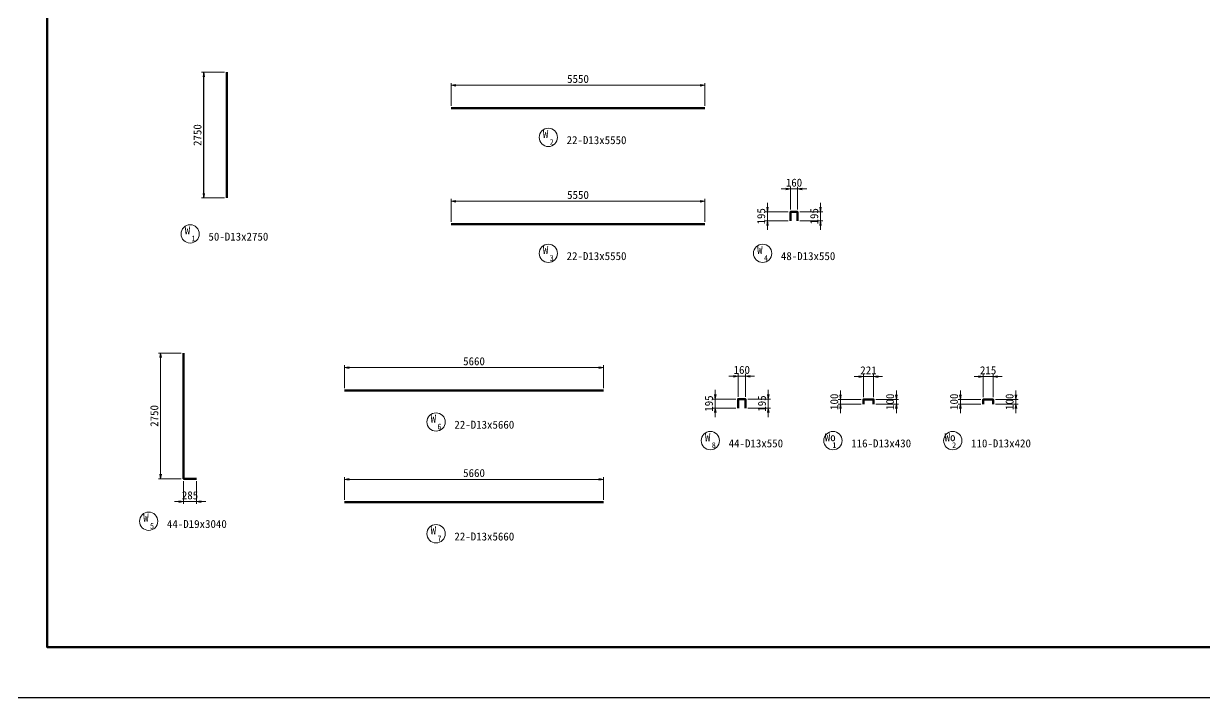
# Model space of a CAD drawing. Header units: millimetres. Extents: x 222124 to 348274, y -62968 to -33268.
# Drawn here: x 306737 to 332562, y -62968 to -48231 of the extents above; entities that cross this region are included whole.
import ezdxf
from ezdxf.enums import TextEntityAlignment as Align

# ---------------------------------------------------------------- set-up
doc = ezdxf.new("R2010")
doc.units = ezdxf.units.MM
doc.header["$LTSCALE"] = 50
doc.header["$PDSIZE"] = 300
doc.layers.get('Defpoints').update_dxf_attribs({"color": 191})
for name, color, linetype, lineweight in [('D-STR', 1, 'Continuous', 50), ('D-STR-DIM', 7, 'Continuous', 13), ('D-STR-TXT', 7, 'Continuous', 13), ('D-TTL', 2, 'Continuous', 140)]:
    doc.layers.add(name, color=color, linetype=linetype, lineweight=lineweight)
doc.styles.add('YOKO_GOTHIC', font='MS Gothic.ttf')
doc.styles.add('ＭＳゴシック', font='MS Gothic.ttf')
doc.dimstyles.new('S50', dxfattribs={"dimscale": 50, "dimtxt": 3.5, "dimasz": 2, "dimexe": 1, "dimexo": 1, "dimgap": 1, "dimtad": 1, "dimdec": 0, "dimzin": 1, "dimdsep": 46, "dimtxsty": 'YOKO_GOTHIC', "dimblk": 'OPEN', "dimcen": 0, "dimclrd": 256, "dimclre": 256, "dimclrt": 256, "dimaunit": 1, "dimadec": 3, "dimazin": 0, "dimtfac": 1, "dimtdec": 0, "dimtix": 1, "dimtmove": 2, "dimatfit": 3, "dimldrblk": 'OPEN', "dimfxl": 1, "dimlwd": -1, "dimlwe": -1, "dimarcsym": 0})

# ---------------------------------------------------------------- blocks, each defined once
blk = doc.blocks.new('_Open')
at = {"color": 0, "linetype": 'ByBlock', "lineweight": -2}
for p, q in [((-1, 0.17), (0, 0)), ((-1, -0.17), (0, 0)), ((0, 0), (-1, 0))]:
    blk.add_line(p, q, dxfattribs=at)
blk = doc.blocks.new('*D1609')
at = {"layer": 'D-STR-DIM', "transparency": 16777216}
for p, q in [((311128, -49294), (310628, -49294)), ((310678, -51944), (310678, -49394)), ((311128, -52044), (310628, -52044))]:
    blk.add_line(p, q, dxfattribs=at)
at = {"layer": 'Defpoints', "color": 0, "transparency": 16777216}
for p in [(310678, -49294), (311178, -49294), (311178, -52044)]:
    blk.add_point(p, dxfattribs=at)
at = {"layer": 'D-STR-DIM', "transparency": 16777216, "xscale": 100, "yscale": 100, "zscale": 100}
for p, rotation in [((310678, -49294), 90), ((310678, -52044), 270)]:
    blk.add_blockref('_Open', p, dxfattribs=dict(at, rotation=rotation))
at = {"layer": 'D-STR-DIM', "transparency": 16777216, "insert": (310540, -50669), "char_height": 175, "attachment_point": 5, "rotation": 90, "style": 'YOKO_GOTHIC'}
blk.add_mtext('2750', dxfattribs=at)
blk = doc.blocks.new('*D1610')
at = {"layer": 'D-STR-DIM', "transparency": 16777216}
for p, q in [((316087, -50030), (316087, -49530)), ((316187, -49580), (321537, -49580)), ((321637, -50030), (321637, -49530))]:
    blk.add_line(p, q, dxfattribs=at)
at = {"layer": 'Defpoints', "color": 0, "transparency": 16777216}
for p in [(321637, -49580), (316087, -50080), (321637, -50080)]:
    blk.add_point(p, dxfattribs=at)
at = {"layer": 'D-STR-DIM', "transparency": 16777216, "xscale": 100, "yscale": 100, "zscale": 100, "rotation": 180}
blk.add_blockref('_Open', (316087, -49580), dxfattribs=at)
at = {"layer": 'D-STR-DIM', "transparency": 16777216, "xscale": 100, "yscale": 100, "zscale": 100}
blk.add_blockref('_Open', (321637, -49580), dxfattribs=at)
at = {"layer": 'D-STR-DIM', "transparency": 16777216, "insert": (318862, -49442), "char_height": 175, "attachment_point": 5, "style": 'YOKO_GOTHIC'}
blk.add_mtext('5550', dxfattribs=at)
blk = doc.blocks.new('*D1613')
at = {"layer": 'D-STR-DIM', "transparency": 16777216}
for p, q in [((316087, -52566), (316087, -52066)), ((316187, -52116), (321537, -52116)), ((321637, -52566), (321637, -52066))]:
    blk.add_line(p, q, dxfattribs=at)
at = {"layer": 'Defpoints', "color": 0, "transparency": 16777216}
for p in [(321637, -52116), (316087, -52616), (321637, -52616)]:
    blk.add_point(p, dxfattribs=at)
at = {"layer": 'D-STR-DIM', "transparency": 16777216, "xscale": 100, "yscale": 100, "zscale": 100, "rotation": 180}
blk.add_blockref('_Open', (316087, -52116), dxfattribs=at)
at = {"layer": 'D-STR-DIM', "transparency": 16777216, "xscale": 100, "yscale": 100, "zscale": 100}
blk.add_blockref('_Open', (321637, -52116), dxfattribs=at)
at = {"layer": 'D-STR-DIM', "transparency": 16777216, "insert": (318862, -51979), "char_height": 175, "attachment_point": 5, "style": 'YOKO_GOTHIC'}
blk.add_mtext('5550', dxfattribs=at)
blk = doc.blocks.new('*D1617')
at = {"layer": 'D-STR-DIM', "transparency": 16777216}
for p, q in [((310184, -55437), (309684, -55437)), ((309734, -55537), (309734, -58087)), ((310184, -58187), (309684, -58187))]:
    blk.add_line(p, q, dxfattribs=at)
at = {"layer": 'Defpoints', "color": 0, "transparency": 16777216}
for p in [(310234, -55437), (309734, -58187), (310234, -58187)]:
    blk.add_point(p, dxfattribs=at)
at = {"layer": 'D-STR-DIM', "transparency": 16777216, "xscale": 100, "yscale": 100, "zscale": 100}
for p, rotation in [((309734, -55437), 90), ((309734, -58187), 270)]:
    blk.add_blockref('_Open', p, dxfattribs=dict(at, rotation=rotation))
at = {"layer": 'D-STR-DIM', "transparency": 16777216, "insert": (309596, -56812), "char_height": 175, "attachment_point": 5, "rotation": 90, "style": 'YOKO_GOTHIC'}
blk.add_mtext('2750', dxfattribs=at)
blk = doc.blocks.new('*D1618')
at = {"layer": 'D-STR-DIM', "transparency": 16777216}
for p, q in [((310234, -58237), (310234, -58737)), ((310519, -58237), (310519, -58737)), ((310134, -58687), (310034, -58687)), ((310519, -58687), (310234, -58687)), ((310619, -58687), (310719, -58687))]:
    blk.add_line(p, q, dxfattribs=at)
at = {"layer": 'Defpoints', "color": 0, "transparency": 16777216}
for p in [(310234, -58187), (310519, -58187), (310234, -58687)]:
    blk.add_point(p, dxfattribs=at)
at = {"layer": 'D-STR-DIM', "transparency": 16777216, "xscale": 100, "yscale": 100, "zscale": 100}
blk.add_blockref('_Open', (310234, -58687), dxfattribs=at)
at = {"layer": 'D-STR-DIM', "transparency": 16777216, "xscale": 100, "yscale": 100, "zscale": 100, "rotation": 180}
blk.add_blockref('_Open', (310519, -58687), dxfattribs=at)
at = {"layer": 'D-STR-DIM', "transparency": 16777216, "insert": (310376, -58549), "char_height": 175, "attachment_point": 5, "style": 'YOKO_GOTHIC'}
blk.add_mtext('285', dxfattribs=at)
blk = doc.blocks.new('*D1619')
at = {"layer": 'D-STR-DIM', "transparency": 16777216}
for p, q in [((313758, -56204), (313758, -55704)), ((313858, -55754), (319318, -55754)), ((319418, -56204), (319418, -55704))]:
    blk.add_line(p, q, dxfattribs=at)
at = {"layer": 'Defpoints', "color": 0, "transparency": 16777216}
for p in [(319418, -55754), (313758, -56254), (319418, -56254)]:
    blk.add_point(p, dxfattribs=at)
at = {"layer": 'D-STR-DIM', "transparency": 16777216, "xscale": 100, "yscale": 100, "zscale": 100, "rotation": 180}
blk.add_blockref('_Open', (313758, -55754), dxfattribs=at)
at = {"layer": 'D-STR-DIM', "transparency": 16777216, "xscale": 100, "yscale": 100, "zscale": 100}
blk.add_blockref('_Open', (319418, -55754), dxfattribs=at)
at = {"layer": 'D-STR-DIM', "transparency": 16777216, "insert": (316588, -55617), "char_height": 175, "attachment_point": 5, "style": 'YOKO_GOTHIC'}
blk.add_mtext('5660', dxfattribs=at)
blk = doc.blocks.new('*D1620')
at = {"layer": 'D-STR-DIM', "transparency": 16777216}
for p, q in [((313758, -58649), (313758, -58149)), ((313858, -58199), (319318, -58199)), ((319418, -58649), (319418, -58149))]:
    blk.add_line(p, q, dxfattribs=at)
at = {"layer": 'Defpoints', "color": 0, "transparency": 16777216}
for p in [(319418, -58199), (313758, -58699), (319418, -58699)]:
    blk.add_point(p, dxfattribs=at)
at = {"layer": 'D-STR-DIM', "transparency": 16777216, "xscale": 100, "yscale": 100, "zscale": 100, "rotation": 180}
blk.add_blockref('_Open', (313758, -58199), dxfattribs=at)
at = {"layer": 'D-STR-DIM', "transparency": 16777216, "xscale": 100, "yscale": 100, "zscale": 100}
blk.add_blockref('_Open', (319418, -58199), dxfattribs=at)
at = {"layer": 'D-STR-DIM', "transparency": 16777216, "insert": (316588, -58062), "char_height": 175, "attachment_point": 5, "style": 'YOKO_GOTHIC'}
blk.add_mtext('5660', dxfattribs=at)
blk = doc.blocks.new('*D1621')
at = {"layer": 'D-STR-DIM', "transparency": 16777216}
for p, q in [((322264, -55944), (322164, -55944)), ((322364, -56394), (322364, -55894)), ((322364, -55944), (322524, -55944)), ((322524, -56394), (322524, -55894)), ((322624, -55944), (322724, -55944))]:
    blk.add_line(p, q, dxfattribs=at)
at = {"layer": 'Defpoints', "color": 0, "transparency": 16777216}
for p in [(322524, -55944), (322364, -56444), (322524, -56444)]:
    blk.add_point(p, dxfattribs=at)
at = {"layer": 'D-STR-DIM', "transparency": 16777216, "xscale": 100, "yscale": 100, "zscale": 100}
blk.add_blockref('_Open', (322364, -55944), dxfattribs=at)
at = {"layer": 'D-STR-DIM', "transparency": 16777216, "xscale": 100, "yscale": 100, "zscale": 100, "rotation": 180}
blk.add_blockref('_Open', (322524, -55944), dxfattribs=at)
at = {"layer": 'D-STR-DIM', "transparency": 16777216, "insert": (322444, -55806), "char_height": 175, "attachment_point": 5, "style": 'YOKO_GOTHIC'}
blk.add_mtext('160', dxfattribs=at)
blk = doc.blocks.new('*D1622')
at = {"layer": 'D-STR-DIM', "transparency": 16777216}
for p, q in [((323024, -56344), (323024, -56244)), ((322574, -56444), (323074, -56444)), ((323024, -56639), (323024, -56444)), ((322574, -56639), (323074, -56639)), ((323024, -56739), (323024, -56839))]:
    blk.add_line(p, q, dxfattribs=at)
at = {"layer": 'Defpoints', "color": 0, "transparency": 16777216}
for p in [(322524, -56444), (323024, -56444), (322524, -56639)]:
    blk.add_point(p, dxfattribs=at)
at = {"layer": 'D-STR-DIM', "transparency": 16777216, "xscale": 100, "yscale": 100, "zscale": 100}
for p, rotation in [((323024, -56444), 270), ((323024, -56639), 90)]:
    blk.add_blockref('_Open', p, dxfattribs=dict(at, rotation=rotation))
at = {"layer": 'D-STR-DIM', "transparency": 16777216, "insert": (322886, -56541), "char_height": 175, "attachment_point": 5, "rotation": 90, "style": 'YOKO_GOTHIC'}
blk.add_mtext('195', dxfattribs=at)
blk = doc.blocks.new('*D1623')
at = {"layer": 'D-STR-DIM', "transparency": 16777216}
for p, q in [((321864, -56344), (321864, -56244)), ((322314, -56444), (321814, -56444)), ((321864, -56639), (321864, -56444)), ((322314, -56639), (321814, -56639)), ((321864, -56739), (321864, -56839))]:
    blk.add_line(p, q, dxfattribs=at)
at = {"layer": 'Defpoints', "color": 0, "transparency": 16777216}
for p in [(321864, -56444), (322364, -56444), (322364, -56639)]:
    blk.add_point(p, dxfattribs=at)
at = {"layer": 'D-STR-DIM', "transparency": 16777216, "xscale": 100, "yscale": 100, "zscale": 100}
for p, rotation in [((321864, -56444), 270), ((321864, -56639), 90)]:
    blk.add_blockref('_Open', p, dxfattribs=dict(at, rotation=rotation))
at = {"layer": 'D-STR-DIM', "transparency": 16777216, "insert": (321726, -56541), "char_height": 175, "attachment_point": 5, "rotation": 90, "style": 'YOKO_GOTHIC'}
blk.add_mtext('195', dxfattribs=at)
blk = doc.blocks.new('*D1624')
at = {"layer": 'D-STR-DIM', "transparency": 16777216}
for p, q in [((325004, -55952), (324904, -55952)), ((325104, -56402), (325104, -55902)), ((325104, -55952), (325325, -55952)), ((325325, -56402), (325325, -55902)), ((325425, -55952), (325525, -55952))]:
    blk.add_line(p, q, dxfattribs=at)
at = {"layer": 'Defpoints', "color": 0, "transparency": 16777216}
for p in [(325325, -55952), (325104, -56452), (325325, -56452)]:
    blk.add_point(p, dxfattribs=at)
at = {"layer": 'D-STR-DIM', "transparency": 16777216, "xscale": 100, "yscale": 100, "zscale": 100}
blk.add_blockref('_Open', (325104, -55952), dxfattribs=at)
at = {"layer": 'D-STR-DIM', "transparency": 16777216, "xscale": 100, "yscale": 100, "zscale": 100, "rotation": 180}
blk.add_blockref('_Open', (325325, -55952), dxfattribs=at)
at = {"layer": 'D-STR-DIM', "transparency": 16777216, "insert": (325215, -55814), "char_height": 175, "attachment_point": 5, "style": 'YOKO_GOTHIC'}
blk.add_mtext('221', dxfattribs=at)
blk = doc.blocks.new('*D1625')
at = {"layer": 'D-STR-DIM', "transparency": 16777216}
for p, q in [((324604, -56352), (324604, -56252)), ((325054, -56452), (324554, -56452)), ((325054, -56552), (324554, -56552)), ((324604, -56552), (324604, -56452)), ((324604, -56652), (324604, -56752))]:
    blk.add_line(p, q, dxfattribs=at)
at = {"layer": 'Defpoints', "color": 0, "transparency": 16777216}
for p in [(324604, -56452), (325104, -56452), (325104, -56552)]:
    blk.add_point(p, dxfattribs=at)
at = {"layer": 'D-STR-DIM', "transparency": 16777216, "xscale": 100, "yscale": 100, "zscale": 100}
for p, rotation in [((324604, -56452), 270), ((324604, -56552), 90)]:
    blk.add_blockref('_Open', p, dxfattribs=dict(at, rotation=rotation))
at = {"layer": 'D-STR-DIM', "transparency": 16777216, "insert": (324467, -56502), "char_height": 175, "attachment_point": 5, "rotation": 90, "style": 'YOKO_GOTHIC'}
blk.add_mtext('100', dxfattribs=at)
blk = doc.blocks.new('*D1626')
at = {"layer": 'D-STR-DIM', "transparency": 16777216}
for p, q in [((325825, -56352), (325825, -56252)), ((325375, -56452), (325875, -56452)), ((325375, -56552), (325875, -56552)), ((325825, -56552), (325825, -56452)), ((325825, -56652), (325825, -56752))]:
    blk.add_line(p, q, dxfattribs=at)
at = {"layer": 'Defpoints', "color": 0, "transparency": 16777216}
for p in [(325325, -56452), (325325, -56552), (325825, -56452)]:
    blk.add_point(p, dxfattribs=at)
at = {"layer": 'D-STR-DIM', "transparency": 16777216, "xscale": 100, "yscale": 100, "zscale": 100}
for p, rotation in [((325825, -56452), 270), ((325825, -56552), 90)]:
    blk.add_blockref('_Open', p, dxfattribs=dict(at, rotation=rotation))
at = {"layer": 'D-STR-DIM', "transparency": 16777216, "insert": (325688, -56502), "char_height": 175, "attachment_point": 5, "rotation": 90, "style": 'YOKO_GOTHIC'}
blk.add_mtext('100', dxfattribs=at)
blk = doc.blocks.new('*D1627')
at = {"layer": 'D-STR-DIM', "transparency": 16777216}
for p, q in [((327625, -55952), (327525, -55952)), ((327725, -56402), (327725, -55902)), ((327725, -55952), (327940, -55952)), ((327940, -56402), (327940, -55902)), ((328040, -55952), (328140, -55952))]:
    blk.add_line(p, q, dxfattribs=at)
at = {"layer": 'Defpoints', "color": 0, "transparency": 16777216}
for p in [(327940, -55952), (327725, -56452), (327940, -56452)]:
    blk.add_point(p, dxfattribs=at)
at = {"layer": 'D-STR-DIM', "transparency": 16777216, "xscale": 100, "yscale": 100, "zscale": 100}
blk.add_blockref('_Open', (327725, -55952), dxfattribs=at)
at = {"layer": 'D-STR-DIM', "transparency": 16777216, "xscale": 100, "yscale": 100, "zscale": 100, "rotation": 180}
blk.add_blockref('_Open', (327940, -55952), dxfattribs=at)
at = {"layer": 'D-STR-DIM', "transparency": 16777216, "insert": (327832, -55814), "char_height": 175, "attachment_point": 5, "style": 'YOKO_GOTHIC'}
blk.add_mtext('215', dxfattribs=at)
blk = doc.blocks.new('*D1628')
at = {"layer": 'D-STR-DIM', "transparency": 16777216}
for p, q in [((327225, -56352), (327225, -56252)), ((327675, -56452), (327175, -56452)), ((327675, -56552), (327175, -56552)), ((327225, -56552), (327225, -56452)), ((327225, -56652), (327225, -56752))]:
    blk.add_line(p, q, dxfattribs=at)
at = {"layer": 'Defpoints', "color": 0, "transparency": 16777216}
for p in [(327225, -56452), (327725, -56452), (327725, -56552)]:
    blk.add_point(p, dxfattribs=at)
at = {"layer": 'D-STR-DIM', "transparency": 16777216, "xscale": 100, "yscale": 100, "zscale": 100}
for p, rotation in [((327225, -56452), 270), ((327225, -56552), 90)]:
    blk.add_blockref('_Open', p, dxfattribs=dict(at, rotation=rotation))
at = {"layer": 'D-STR-DIM', "transparency": 16777216, "insert": (327087, -56502), "char_height": 175, "attachment_point": 5, "rotation": 90, "style": 'YOKO_GOTHIC'}
blk.add_mtext('100', dxfattribs=at)
blk = doc.blocks.new('*D1629')
at = {"layer": 'D-STR-DIM', "transparency": 16777216}
for p, q in [((328440, -56352), (328440, -56252)), ((327990, -56452), (328490, -56452)), ((327990, -56552), (328490, -56552)), ((328440, -56552), (328440, -56452)), ((328440, -56652), (328440, -56752))]:
    blk.add_line(p, q, dxfattribs=at)
at = {"layer": 'Defpoints', "color": 0, "transparency": 16777216}
for p in [(327940, -56452), (327940, -56552), (328440, -56452)]:
    blk.add_point(p, dxfattribs=at)
at = {"layer": 'D-STR-DIM', "transparency": 16777216, "xscale": 100, "yscale": 100, "zscale": 100}
for p, rotation in [((328440, -56452), 270), ((328440, -56552), 90)]:
    blk.add_blockref('_Open', p, dxfattribs=dict(at, rotation=rotation))
at = {"layer": 'D-STR-DIM', "transparency": 16777216, "insert": (328302, -56502), "char_height": 175, "attachment_point": 5, "rotation": 90, "style": 'YOKO_GOTHIC'}
blk.add_mtext('100', dxfattribs=at)
blk = doc.blocks.new('*D1922')
at = {"layer": 'D-STR-DIM', "transparency": 16777216}
for p, q in [((323406, -51848), (323306, -51848)), ((323506, -52298), (323506, -51798)), ((323506, -51848), (323666, -51848)), ((323666, -52298), (323666, -51798)), ((323766, -51848), (323866, -51848))]:
    blk.add_line(p, q, dxfattribs=at)
at = {"layer": 'Defpoints', "color": 0, "transparency": 16777216}
for p in [(323666, -51848), (323506, -52348), (323666, -52348)]:
    blk.add_point(p, dxfattribs=at)
at = {"layer": 'D-STR-DIM', "transparency": 16777216, "xscale": 100, "yscale": 100, "zscale": 100}
blk.add_blockref('_Open', (323506, -51848), dxfattribs=at)
at = {"layer": 'D-STR-DIM', "transparency": 16777216, "xscale": 100, "yscale": 100, "zscale": 100, "rotation": 180}
blk.add_blockref('_Open', (323666, -51848), dxfattribs=at)
at = {"layer": 'D-STR-DIM', "transparency": 16777216, "insert": (323586, -51710), "char_height": 175, "attachment_point": 5, "style": 'YOKO_GOTHIC'}
blk.add_mtext('160', dxfattribs=at)
blk = doc.blocks.new('*D1923')
at = {"layer": 'D-STR-DIM', "transparency": 16777216}
for p, q in [((324166, -52248), (324166, -52148)), ((323716, -52348), (324216, -52348)), ((324166, -52543), (324166, -52348)), ((323716, -52543), (324216, -52543)), ((324166, -52643), (324166, -52743))]:
    blk.add_line(p, q, dxfattribs=at)
at = {"layer": 'Defpoints', "color": 0, "transparency": 16777216}
for p in [(323666, -52348), (324166, -52348), (323666, -52543)]:
    blk.add_point(p, dxfattribs=at)
at = {"layer": 'D-STR-DIM', "transparency": 16777216, "xscale": 100, "yscale": 100, "zscale": 100}
for p, rotation in [((324166, -52348), 270), ((324166, -52543), 90)]:
    blk.add_blockref('_Open', p, dxfattribs=dict(at, rotation=rotation))
at = {"layer": 'D-STR-DIM', "transparency": 16777216, "insert": (324029, -52445), "char_height": 175, "attachment_point": 5, "rotation": 90, "style": 'YOKO_GOTHIC'}
blk.add_mtext('195', dxfattribs=at)
blk = doc.blocks.new('*D1924')
at = {"layer": 'D-STR-DIM', "transparency": 16777216}
for p, q in [((323006, -52248), (323006, -52148)), ((323456, -52348), (322956, -52348)), ((323006, -52543), (323006, -52348)), ((323456, -52543), (322956, -52543)), ((323006, -52643), (323006, -52743))]:
    blk.add_line(p, q, dxfattribs=at)
at = {"layer": 'Defpoints', "color": 0, "transparency": 16777216}
for p in [(323006, -52348), (323506, -52348), (323506, -52543)]:
    blk.add_point(p, dxfattribs=at)
at = {"layer": 'D-STR-DIM', "transparency": 16777216, "xscale": 100, "yscale": 100, "zscale": 100}
for p, rotation in [((323006, -52348), 270), ((323006, -52543), 90)]:
    blk.add_blockref('_Open', p, dxfattribs=dict(at, rotation=rotation))
at = {"layer": 'D-STR-DIM', "transparency": 16777216, "insert": (322869, -52445), "char_height": 175, "attachment_point": 5, "rotation": 90, "style": 'YOKO_GOTHIC'}
blk.add_mtext('195', dxfattribs=at)

msp = doc.modelspace()

# ---------------------------------------------------------------- linework, layer by layer
at = {"layer": 'D-STR'}
for p, q in [((316087.3, -50079.6), (321637.3, -50079.6)), ((316087.3, -52616), (321637.3, -52616))]:
    msp.add_line(p, q, dxfattribs=at)
at = {"layer": 'D-STR', "ltscale": 0.01}
for p, q in [((319417.7, -56254.1), (313757.7, -56254.1)), ((319417.7, -58699.3), (313757.7, -58699.3))]:
    msp.add_line(p, q, dxfattribs=at)
at = {"layer": 'D-STR'}
for points in [[(311177.9, -52044.3), (311177.9, -49294.3)], [(323666, -52542.8), (323666, -52347.8), (323506, -52347.8), (323506, -52542.8)], [(310518.7, -58186.7), (310233.7, -58186.7), (310233.7, -55436.7)], [(322523.9, -56638.9), (322523.9, -56443.9), (322363.9, -56443.9), (322363.9, -56638.9)], [(325104.1, -56551.7), (325104.1, -56451.7), (325325.1, -56451.7), (325325.1, -56551.7)], [(327724.6, -56551.7), (327724.6, -56451.7), (327939.6, -56451.7), (327939.6, -56551.7)]]:
    msp.add_lwpolyline(points, dxfattribs=at)
at = {"layer": 'D-STR-TXT'}
for centre in [(318212.4, -50719.1), (318212.4, -53255.6), (322899.3, -53255.6), (315758.1, -56943.7), (321757.1, -57351.7), (327058.7, -57351.7), (309471, -59115), (315758.1, -59388.9)]:
    msp.add_circle(centre, 200, dxfattribs=at)
at = {"layer": 'D-STR-TXT', "color": 4}
for centre in [(310379.6, -52830.3), (324438.2, -57351.7)]:
    msp.add_circle(centre, 200, dxfattribs=at)
at = {"layer": 'D-TTL'}
msp.add_lwpolyline([(307249.2, -34367.9), (307249.2, -61867.9), (347249.2, -61867.9), (347249.2, -34367.9)], close=True, dxfattribs=at)
at = {"layer": 'Defpoints', "color": 1}
msp.add_lwpolyline([(306224.2, -33267.9), (306224.2, -62967.9), (348274.2, -62967.9), (348274.2, -33267.9)], close=True, dxfattribs=at)
at = {"layer": 'Defpoints'}
msp.add_lwpolyline([(310677.9, -52044.3), (310677.9, -49294.3)], dxfattribs=at)

# ---------------------------------------------------------------- texts
at = {"layer": 'D-STR-TXT', "style": 'ＭＳゴシック'}
for s, height, p in [('W ', 175, (318212.4, -50644.1)), ('2', 125, (318287.4, -50819.1)), ('W ', 175, (318212.4, -53180.6)), ('W ', 175, (322899.3, -53180.6)), ('3', 125, (318287.4, -53355.6)), ('4', 125, (322974.3, -53355.6)), ('W ', 175, (315758.1, -56868.7)), ('6', 125, (315833.1, -57043.7)), ('W ', 175, (321757.1, -57276.7)), ('Wo ', 175, (327058.7, -57276.7)), ('8', 125, (321832.1, -57451.7)), ('2 ', 125, (327133.7, -57451.7)), ('W ', 175, (309471, -59040)), ('5', 125, (309546, -59215)), ('W ', 175, (315758.1, -59313.9)), ('7', 125, (315833.1, -59488.9))]:
    msp.add_text(s, height=height, dxfattribs=at).set_placement(p, align=Align.MIDDLE_CENTER)
for s, p in [('22-D13x5550', (318612.4, -50919.1)), ('22-D13x5550', (318612.4, -53455.6)), ('48-D13x550 ', (323299.3, -53455.6)), ('22-D13x5660', (316158.1, -57143.7)), ('44-D13x550 ', (322157.1, -57551.7)), ('110-D13x420', (327458.7, -57551.7)), ('44-D19x3040', (309871, -59315)), ('22-D13x5660', (316158.1, -59588.9))]:
    msp.add_text(s, height=175, dxfattribs=at).set_placement(p, align=Align.BOTTOM_LEFT)
at = {"layer": 'D-STR-TXT', "color": 4, "style": 'ＭＳゴシック'}
for s, height, p in [('W ', 175, (310379.6, -52755.3)), ('1', 125, (310454.6, -52930.3)), ('Wo ', 175, (324438.2, -57276.7)), ('1 ', 125, (324513.2, -57451.7))]:
    msp.add_text(s, height=height, dxfattribs=at).set_placement(p, align=Align.MIDDLE_CENTER)
for s, p in [('50-D13x2750', (310779.6, -53030.3)), ('116-D13x430', (324838.2, -57551.7))]:
    msp.add_text(s, height=175, dxfattribs=at).set_placement(p, align=Align.BOTTOM_LEFT)

# ---------------------------------------------------------------- dimensions: what is measured, and where the dimension line sits
at = {"layer": 'D-STR-DIM'}
for base, p1, p2, picture, middle in [((310677.9, -49294.3), (311177.9, -52044.3), (311177.9, -49294.3), '*D1609', (310540.4, -50669.3)), ((309733.7, -58186.7), (310233.7, -55436.7), (310233.7, -58186.7), '*D1617', (309596.2, -56811.7))]:
    dim = msp.add_linear_dim(base=base, p1=p1, p2=p2, angle=90, dimstyle='S50', dxfattribs=at)
    dim.commit()
    dim.dimension.update_dxf_attribs({"geometry": picture, "text_midpoint": middle})
for base, p1, p2, picture, middle in [((321637.3, -49579.6), (316087.3, -50079.6), (321637.3, -50079.6), '*D1610', (318862.3, -49442.1)), ((321637.3, -52116), (316087.3, -52616), (321637.3, -52616), '*D1613', (318862.3, -51978.5)), ((319417.7, -55754.1), (313757.7, -56254.1), (319417.7, -56254.1), '*D1619', (316587.7, -55616.6)), ((319417.7, -58199.3), (313757.7, -58699.3), (319417.7, -58699.3), '*D1620', (316587.7, -58061.8)), ((310233.7, -58686.7), (310518.7, -58186.7), (310233.7, -58186.7), '*D1618', (310376.2, -58549.2))]:
    dim = msp.add_linear_dim(base=base, p1=p1, p2=p2, dimstyle='S50', dxfattribs=at)
    dim.commit()
    dim.dimension.update_dxf_attribs({"geometry": picture, "text_midpoint": middle})
for p1, p2, distance, picture, middle in [((323506, -52347.8), (323666, -52347.8), 500, '*D1922', (323586, -51710.3)), ((323506, -52542.8), (323506, -52347.8), 500, '*D1924', (322868.5, -52445.3)), ((323666, -52542.8), (323666, -52347.8), -500, '*D1923', (324028.5, -52445.3)), ((322363.9, -56443.9), (322523.9, -56443.9), 500, '*D1621', (322443.9, -55806.4)), ((325104.1, -56451.7), (325325.1, -56451.7), 500, '*D1624', (325214.6, -55814.2)), ((327724.6, -56451.7), (327939.6, -56451.7), 500, '*D1627', (327832.1, -55814.2)), ((322363.9, -56638.9), (322363.9, -56443.9), 500, '*D1623', (321726.4, -56541.4)), ((322523.9, -56638.9), (322523.9, -56443.9), -500, '*D1622', (322886.4, -56541.4)), ((325104.1, -56551.7), (325104.1, -56451.7), 500, '*D1625', (324466.6, -56501.7)), ((325325.1, -56551.7), (325325.1, -56451.7), -500, '*D1626', (325687.6, -56501.7)), ((327724.6, -56551.7), (327724.6, -56451.7), 500, '*D1628', (327087.1, -56501.7)), ((327939.6, -56551.7), (327939.6, -56451.7), -500, '*D1629', (328302.1, -56501.7))]:
    dim = msp.add_aligned_dim(p1=p1, p2=p2, distance=distance, dimstyle='S50', dxfattribs=at)
    dim.commit()
    dim.dimension.update_dxf_attribs({"geometry": picture, "text_midpoint": middle})

doc.saveas('drawing.dxf')
